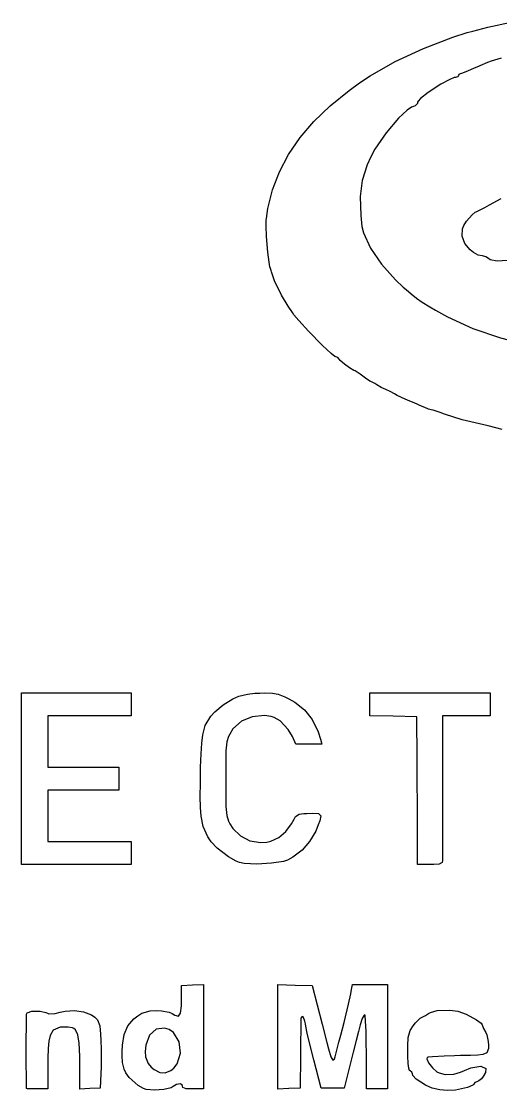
# Model space of a CAD drawing. Extents: x 217 to 1786, y 3 to 614.
# Drawn here: x 643 to 914, y 3 to 608 of the extents above; entities that cross this region are included whole.
import ezdxf

# ---------------------------------------------------------------- set-up
doc = ezdxf.new("R2010")
doc.units = 0

msp = doc.modelspace()

# ---------------------------------------------------------------- linework, layer by layer
for p, q in [((906.58487, 604.322365), (921.496432, 607.660689)), ((870.384365, 592.369597), (886.919186, 598.732509)), ((886.919186, 598.732509), (895, 601.320485)), ((895, 601.320485), (898.198604, 602.216656)), ((898.198604, 602.216656), (906.58487, 604.322365)), ((854.381641, 584.904414), (870.384365, 592.369597)), ((914.191311, 586.909296), (908.473912, 585.131147)), ((840.146637, 576.913372), (854.381641, 584.904414)), ((902.124783, 582.523177), (897.222665, 580.363055)), ((906.5, 584.394312), (902.124783, 582.523177)), ((908.473912, 585.131147), (906.5, 584.394312)), ((834.078163, 572.900782), (840.146637, 576.913372)), ((885.140325, 574.892585), (880.120952, 572.143184)), ((887.570772, 575.863961), (885.140325, 574.892585)), ((888.368034, 575.997139), (887.570772, 575.863961)), ((889.52061, 576.290889), (888.368034, 575.997139)), ((890, 576.997139), (889.52061, 576.290889)), ((890.28572, 577.703389), (890, 576.997139)), ((890.972665, 577.997139), (890.28572, 577.703389)), ((891.766747, 578.183825), (890.972665, 577.997139)), ((895.096825, 579.444414), (891.766747, 578.183825)), ((897.222665, 580.363055), (895.096825, 579.444414)), ((817.588758, 559.936951), (828.219368, 568.619169)), ((828.219368, 568.619169), (834.078163, 572.900782)), ((880.120952, 572.143184), (872.869318, 567.381563)), ((867.20282, 562.489806), (867, 561.966303)), ((868.682162, 564.085705), (867.20282, 562.489806)), ((872.869318, 567.381563), (868.682162, 564.085705)), ((808.377618, 551.05259), (817.588758, 559.936951)), ((861.023525, 557.462171), (856.253893, 552.935151)), ((863.580122, 559.208655), (861.023525, 557.462171)), ((864.595483, 559.61046), (863.580122, 559.208655)), ((865.559697, 559.983303), (864.595483, 559.61046)), ((866.820464, 561.218549), (865.559697, 559.983303)), ((867, 561.966303), (866.820464, 561.218549)), ((800.550147, 541.913897), (808.377618, 551.05259)), ((856.253893, 552.935151), (849.21338, 544.59853)), ((849.21338, 544.59853), (842.880583, 535.392224)), ((794.070541, 532.468685), (800.550147, 541.913897)), ((788.902999, 522.664765), (794.070541, 532.468685)), ((842.880583, 535.392224), (840.486169, 531.06279)), ((838.407478, 526.516328), (835.584828, 517.774218)), ((840.486169, 531.06279), (838.407478, 526.516328)), ((785.011719, 512.449948), (788.902999, 522.664765)), ((835.584828, 517.774218), (834.428715, 508.602573)), ((782.360899, 501.772047), (785.011719, 512.449948)), ((834.428715, 508.602573), (834.803411, 497.924648)), ((901.673484, 500.655759), (904.947726, 502.347906)), ((904.947726, 502.347906), (907.660467, 503.840027)), ((907.660467, 503.840027), (914.253387, 507.518333)), ((781.398335, 495.170189), (781.489473, 496.243132)), ((781.489473, 496.243132), (782.360899, 501.772047)), ((834.803411, 497.924648), (835.522398, 491.684347)), ((894.631771, 494.610951), (897.792506, 498.25167)), ((897.792506, 498.25167), (899.558402, 499.773648)), ((899.558402, 499.773648), (900.097559, 499.997139)), ((900.097559, 499.997139), (900.382466, 500.075573)), ((900.382466, 500.075573), (901.673484, 500.655759)), ((781.358121, 492.14808), (781.398335, 495.170189)), ((781.597024, 486.115801), (781.358121, 492.14808)), ((835.522398, 491.684347), (836.388884, 488.011386)), ((892.189435, 486.20804), (892.370877, 490.346785)), ((892.370877, 490.346785), (893.122186, 492.31288)), ((893.122186, 492.31288), (894.631771, 494.610951)), ((782.317481, 477.210454), (781.597024, 486.115801)), ((836.388884, 488.011386), (840.307848, 479.514515)), ((893.655078, 482.113709), (892.189435, 486.20804)), ((840.307848, 479.514515), (846.568425, 470.324247)), ((896.63042, 478.44758), (893.655078, 482.113709)), ((898.641297, 476.895025), (896.63042, 478.44758)), ((783.028739, 471.498081), (782.317481, 477.210454)), ((901.285225, 475.562015), (898.641297, 476.895025)), ((903.627555, 475.003728), (901.285225, 475.562015)), ((905.495827, 474.55845), (903.627555, 475.003728)), ((907, 473.497139), (905.495827, 474.55845)), ((908.056975, 472.773547), (907, 473.497139)), ((911.941245, 472.036701), (908.056975, 472.773547)), ((920.350775, 472.645231), (911.941245, 472.036701)), ((783.528361, 468.841578), (783.028739, 471.498081)), ((783.774619, 467.997139), (783.528361, 468.841578)), ((784.204737, 466.790889), (783.774619, 467.997139)), ((784.46279, 465.997139), (784.204737, 466.790889)), ((786.119503, 460.940865), (784.46279, 465.997139)), ((846.568425, 470.324247), (854.482966, 461.450023)), ((789.969858, 452.937365), (786.119503, 460.940865)), ((854.482966, 461.450023), (858.845583, 457.446878)), ((858.845583, 457.446878), (860.559374, 455.985245)), ((860.559374, 455.985245), (863.327646, 453.627775)), ((863.327646, 453.627775), (866.325875, 451.150548)), ((793.802323, 446.62531), (789.969858, 452.937365)), ((866.325875, 451.150548), (869.552527, 448.828885)), ((869.552527, 448.828885), (873.830527, 446.238244)), ((796.189606, 442.997139), (793.802323, 446.62531)), ((797.095642, 441.747525), (796.189606, 442.997139)), ((799.767022, 438.506864), (797.095642, 441.747525)), ((873.830527, 446.238244), (877.022581, 444.368034)), ((877.022581, 444.368034), (883.801736, 440.626966)), ((805.222469, 432.503378), (799.767022, 438.506864)), ((883.801736, 440.626966), (898.259519, 434.023641)), ((813.240351, 424.357132), (805.222469, 432.503378)), ((898.259519, 434.023641), (913.752186, 428.649101)), ((818.178659, 419.800465), (813.240351, 424.357132)), ((913.752186, 428.649101), (930.082436, 424.571792)), ((820.259022, 418.213311), (818.178659, 419.800465)), ((820.795673, 417.997139), (820.259022, 418.213311)), ((821.810951, 417.578234), (820.795673, 417.997139)), ((822.70031, 416.571081), (821.810951, 417.578234)), ((823.263377, 415.888754), (822.70031, 416.571081)), ((825.581385, 413.879025), (823.263377, 415.888754)), ((828.534487, 411.709964), (825.581385, 413.879025)), ((830.977798, 410.222491), (828.534487, 411.709964)), ((831.650505, 409.997139), (830.977798, 410.222491)), ((832.167479, 409.76042), (831.650505, 409.997139)), ((834.484944, 408.161983), (832.167479, 409.76042)), ((836, 406.997139), (834.484944, 408.161983)), ((837.526106, 405.832295), (836, 406.997139)), ((839.918185, 404.233858), (837.526106, 405.832295)), ((840.489534, 403.997139), (839.918185, 404.233858)), ((840.971447, 403.849679), (840.489534, 403.997139)), ((842.759617, 402.853956), (840.971447, 403.849679)), ((843.84563, 402.128335), (842.759617, 402.853956)), ((846.454654, 400.584539), (843.84563, 402.128335)), ((849, 399.497139), (846.454654, 400.584539)), ((851.5, 398.459871), (849, 399.497139)), ((854, 397.036608), (851.5, 398.459871)), ((855.444141, 396.189882), (854, 397.036608)), ((859.973047, 394.019883), (855.444141, 396.189882)), ((862.5, 392.963882), (859.973047, 394.019883)), ((865.026953, 391.940092), (862.5, 392.963882)), ((869.555859, 389.987599), (865.026953, 391.940092)), ((871, 389.299378), (869.555859, 389.987599)), ((873.126996, 388.386564), (871, 389.299378)), ((874.730199, 388.0033), (873.126996, 388.386564)), ((875.702589, 387.812071), (874.730199, 388.0033)), ((879.698683, 386.533673), (875.702589, 387.812071)), ((882.230199, 385.603961), (879.698683, 386.533673)), ((892.071718, 382.314129), (882.230199, 385.603961)), ((902, 380.017686), (892.071718, 382.314129)), ((906.79375, 378.975061), (902, 380.017686)), ((912, 377.637876), (906.79375, 378.975061)), ((914.766797, 376.947479), (912, 377.637876)), ((643, 179.497139), (643, 227.997139)), ((643, 227.997139), (674, 227.997139)), ((674, 227.997139), (705, 227.997139)), ((705, 227.997139), (705, 221.497139)), ((757.102598, 221.238091), (762.542591, 224.572114)), ((762.542591, 224.572114), (765.934099, 226.077712)), ((765.934099, 226.077712), (770.829239, 227.327306)), ((770.829239, 227.327306), (775.036082, 227.71901)), ((775.036082, 227.71901), (777.698055, 227.841898)), ((777.698055, 227.841898), (780.658674, 227.939306)), ((780.658674, 227.939306), (784.95444, 227.872109)), ((784.95444, 227.872109), (788.223785, 227.232292)), ((788.223785, 227.232292), (791.835757, 225.751931)), ((791.835757, 225.751931), (794.198055, 224.612819)), ((794.198055, 224.612819), (797.505368, 222.800923)), ((840, 221.526164), (840, 227.997139)), ((840, 227.997139), (874, 227.997139)), ((874, 227.997139), (908, 227.997139)), ((908, 227.997139), (908, 221.497139)), ((705, 221.497139), (705, 214.997139)), ((752.389188, 217.329729), (757.102598, 221.238091)), ((797.505368, 222.800923), (803.049924, 218.471087)), ((803.049924, 218.471087), (807.366454, 212.945465)), ((840, 215.055189), (840, 221.526164)), ((908, 221.497139), (908, 214.997139)), ((681.5, 214.997139), (658, 214.997139)), ((658, 214.997139), (658, 200.497139)), ((705, 214.997139), (681.5, 214.997139)), ((746.898086, 209.531018), (750.075612, 214.786947)), ((750.075612, 214.786947), (752.389188, 217.329729)), ((767.357586, 211.965572), (762.587384, 207.561205)), ((773.382321, 214.504216), (767.357586, 211.965572)), ((780.435036, 215.081672), (773.382321, 214.504216)), ((784.276087, 214.605123), (780.435036, 215.081672)), ((785.893113, 214.11959), (784.276087, 214.605123)), ((789.241153, 212.136072), (785.893113, 214.11959)), ((793.881365, 207.264754), (789.241153, 212.136072)), ((807.366454, 212.945465), (810.693435, 205.91878)), ((853.25, 214.776164), (840, 215.055189)), ((866.5, 214.497139), (853.25, 214.776164)), ((866.717461, 190.497139), (866.5, 214.497139)), ((894.478691, 214.997139), (880.957381, 214.997139)), ((880.957381, 214.997139), (881.000414, 175.247139)), ((908, 214.997139), (894.478691, 214.997139)), ((745.515831, 204.261474), (746.898086, 209.531018)), ((762.587384, 207.561205), (760.743533, 204.689207)), ((796.201633, 203.247139), (793.881365, 207.264754)), ((810.693435, 205.91878), (812.060368, 201.747139)), ((658, 200.497139), (658, 185.997139)), ((744.571365, 193.54472), (744.943546, 199.555051)), ((744.943546, 199.555051), (745.515831, 204.261474)), ((759.106702, 200.20664), (758.655788, 195.137195)), ((760.04072, 203.283612), (759.106702, 200.20664)), ((760.743533, 204.689207), (760.04072, 203.283612)), ((798.093589, 198.997139), (796.201633, 203.247139)), ((812.060368, 201.747139), (812.860389, 198.997139)), ((744.331344, 185.931172), (744.571365, 193.54472)), ((758.655788, 195.137195), (758.52946, 188.84505)), ((805.476989, 198.997139), (798.093589, 198.997139)), ((812.860389, 198.997139), (805.476989, 198.997139)), ((758.52946, 188.84505), (758.505145, 183.00383)), ((866.804465, 179.777803), (866.717461, 190.497139)), ((658, 185.997139), (678, 185.997139)), ((678, 185.997139), (698, 185.997139)), ((698, 185.997139), (698, 179.497139)), ((744.170749, 176.980314), (744.239661, 181.429657)), ((744.239661, 181.429657), (744.331344, 185.931172)), ((758.505145, 183.00383), (758.502763, 179.497139)), ((643, 130.997139), (643, 179.497139)), ((698, 179.497139), (698, 172.997139)), ((744.145455, 169.336387), (744.170749, 176.980314)), ((758.502763, 179.497139), (758.504093, 175.964291)), ((758.504093, 175.964291), (758.526376, 170.08923)), ((866.912031, 162.766792), (866.804465, 179.777803)), ((678, 172.997139), (658, 172.997139)), ((658, 172.997139), (658, 158.497139)), ((698, 172.997139), (678, 172.997139)), ((744.304686, 163.152384), (744.145455, 169.336387)), ((758.526376, 170.08923), (758.652301, 163.77366)), ((881.000414, 175.247139), (881.008616, 167.21628)), ((758.652301, 163.77366), (759.11451, 158.671212)), ((881.008616, 167.21628), (881.020708, 152.676826)), ((658, 158.497139), (658, 143.997139)), ((744.689823, 158.172604), (744.304686, 163.152384)), ((745.781633, 152.401502), (744.689823, 158.172604)), ((759.11451, 158.671212), (760.082976, 155.485477)), ((797.106095, 156.497139), (798.031776, 158.141972)), ((798.031776, 158.141972), (800.048981, 159.362469)), ((800.048981, 159.362469), (802.579107, 159.692194)), ((802.579107, 159.692194), (804.396789, 159.801161)), ((804.396789, 159.801161), (807.29949, 159.929668)), ((807.29949, 159.929668), (810.963216, 159.727548)), ((810.963216, 159.727548), (812.230412, 158.450717)), ((812.230412, 158.450717), (811.651927, 155.54414)), ((866.956486, 152.802583), (866.912031, 162.766792)), ((748.414301, 146.534925), (745.781633, 152.401502)), ((760.082976, 155.485477), (760.814979, 153.971951)), ((760.814979, 153.971951), (762.459391, 151.30583)), ((762.459391, 151.30583), (766.78855, 147.043933)), ((792.400706, 149.486664), (795.728198, 153.909493)), ((795.728198, 153.909493), (797.106095, 156.497139)), ((810.842694, 153.306247), (809.402228, 149.849002)), ((811.651927, 155.54414), (810.842694, 153.306247)), ((866.967461, 148.747139), (866.956486, 152.802583)), ((881.020708, 152.676826), (881.025663, 143.782515)), ((750.328143, 143.809831), (748.414301, 146.534925)), ((766.78855, 147.043933), (772.221858, 144.349491)), ((784.030279, 144.128577), (788.446985, 146.180862)), ((788.446985, 146.180862), (792.400706, 149.486664)), ((809.402228, 149.849002), (805.95729, 143.838043)), ((867, 130.997139), (866.967461, 148.747139)), ((658, 143.997139), (681.5, 143.997139)), ((681.5, 143.997139), (705, 143.997139)), ((705, 143.997139), (705, 137.497139)), ((753.672861, 140.209878), (750.328143, 143.809831)), ((760.148526, 135.17087), (753.672861, 140.209878)), ((772.221858, 144.349491), (778.419758, 143.390893)), ((778.419758, 143.390893), (781.699319, 143.615157)), ((781.699319, 143.615157), (784.030279, 144.128577)), ((805.95729, 143.838043), (801.681072, 138.941009)), ((881.025663, 143.782515), (881.026843, 139.133247)), ((881.026843, 139.133247), (881.026222, 135.709175)), ((705, 137.497139), (705, 130.997139)), ((764.458029, 132.771401), (760.148526, 135.17087)), ((793.5, 133.445762), (791.254379, 132.689713)), ((796.478445, 135.048961), (793.5, 133.445762)), ((801.681072, 138.941009), (796.478445, 135.048961)), ((881.021724, 133.247139), (880.842135, 132.002476)), ((881.023714, 133.682564), (881.021724, 133.247139)), ((881.026222, 135.709175), (881.023714, 133.682564)), ((674, 130.997139), (643, 130.997139)), ((705, 130.997139), (674, 130.997139)), ((766.358499, 132.044579), (764.458029, 132.771401)), ((768.915458, 131.536464), (766.358499, 132.044579)), ((776.161997, 131.179002), (768.915458, 131.536464)), ((784.363654, 131.602413), (776.161997, 131.179002)), ((791.254379, 132.689713), (784.363654, 131.602413)), ((874, 130.997139), (867, 130.997139)), ((876.191823, 131.006989), (874, 130.997139)), ((879.110635, 131.150865), (876.191823, 131.006989)), ((880.842135, 132.002476), (879.110635, 131.150865)), ((733.5, 62.497139), (739.75, 62.794856)), ((733.5, 54.080474), (733.5, 62.497139)), ((739.75, 62.794856), (746, 63.092574)), ((746, 63.092574), (746, 33.544856)), ((788, 33.485634), (788, 63.069563)), ((788, 63.069563), (797.688916, 62.783351)), ((797.688916, 62.783351), (807.377833, 62.497139)), ((807.377833, 62.497139), (810.187453, 51.497139)), ((829.681991, 60.247139), (830.226999, 62.997139)), ((830.226999, 62.997139), (840.113499, 62.997139)), ((840.113499, 62.997139), (850, 62.997139)), ((850, 62.997139), (850, 33.497139)), ((827.867069, 51.928014), (829.174722, 57.784657)), ((829.174722, 57.784657), (829.681991, 60.247139)), ((667.719225, 48.034567), (673.096566, 48.422497)), ((673.096566, 48.422497), (678.128291, 47.703015)), ((733.017938, 46.823135), (733.458, 50.953465)), ((733.458, 50.953465), (733.5, 54.080474)), ((810.187453, 51.497139), (812.944689, 40.717451)), ((825.376257, 41.6642), (827.867069, 51.928014)), ((877.996115, 48.321248), (885.264466, 48.632272)), ((885.264466, 48.632272), (889.78001, 47.918741)), ((645.643662, 25.060396), (645.844771, 46.247139)), ((645.844771, 46.247139), (646.266066, 47.107667)), ((646.266066, 47.107667), (648.850555, 47.919398)), ((648.850555, 47.919398), (651.416631, 47.997139)), ((651.416631, 47.997139), (653.51972, 47.906655)), ((653.51972, 47.906655), (656.892472, 47.295666)), ((656.892472, 47.295666), (657.746724, 46.850415)), ((657.746724, 46.850415), (658.597382, 46.393794)), ((658.597382, 46.393794), (662.04333, 46.661668)), ((662.04333, 46.661668), (664.985969, 47.413166)), ((664.985969, 47.413166), (667.719225, 48.034567)), ((678.128291, 47.703015), (682.542337, 45.915022)), ((682.542337, 45.915022), (684.432711, 44.632492)), ((684.432711, 44.632492), (686.087764, 43.101112)), ((686.087764, 43.101112), (687.315771, 39.631842)), ((703.164414, 39.700357), (706.525561, 43.632216)), ((706.525561, 43.632216), (708.734366, 45.37165)), ((708.734366, 45.37165), (711.058803, 46.83985)), ((711.058803, 46.83985), (715.768668, 48.1652)), ((715.768668, 48.1652), (719.161626, 48.305868)), ((719.161626, 48.305868), (722.197202, 48.231567)), ((722.197202, 48.231567), (726.628164, 47.391123)), ((726.628164, 47.391123), (728.221989, 46.587342)), ((728.221989, 46.587342), (729.742307, 45.678337)), ((729.742307, 45.678337), (731.871875, 45.196081)), ((731.871875, 45.196081), (733.017938, 46.823135)), ((800.951044, 42.747139), (800.937106, 41.927779)), ((801.057885, 43.952633), (800.951044, 42.747139)), ((801.623617, 44.987137), (801.057885, 43.952633)), ((802.436563, 44.358219), (801.623617, 44.987137)), ((803.230099, 42.272148), (802.436563, 44.358219)), ((835.716139, 43.824806), (834.594242, 40.202667)), ((836.708915, 45.81547), (835.716139, 43.824806)), ((837.110376, 45.997139), (836.708915, 45.81547)), ((837.289647, 45.570426), (837.110376, 45.997139)), ((837.607743, 42.410236), (837.289647, 45.570426)), ((837.848048, 36.737718), (837.607743, 42.410236)), ((865.822656, 41.427504), (868.486719, 44.021385)), ((868.486719, 44.021385), (869.5, 44.601202)), ((869.5, 44.601202), (871.366282, 45.444759)), ((871.366282, 45.444759), (873.044791, 46.584695)), ((873.044791, 46.584695), (874.235627, 47.305823)), ((874.235627, 47.305823), (877.996115, 48.321248)), ((889.78001, 47.918741), (894.360116, 46.304908)), ((894.360116, 46.304908), (900.348779, 43.165881)), ((900.348779, 43.165881), (902.842547, 41.108861)), ((660.916357, 37.243981), (659.20259, 34.244187)), ((664.923661, 38.850244), (660.916357, 37.243981)), ((667.831787, 38.981826), (664.923661, 38.850244)), ((669.349782, 38.916303), (667.831787, 38.981826)), ((671.936934, 38.50585), (669.349782, 38.916303)), ((672.687439, 38.211474), (671.936934, 38.50585)), ((673.537451, 37.44412), (672.687439, 38.211474)), ((674.818731, 34.665657), (673.537451, 37.44412)), ((687.315771, 39.631842), (687.727981, 34.907907)), ((701.080384, 34.859025), (703.164414, 39.700357)), ((719.099612, 37.743593), (715.397998, 34.337754)), ((723.87388, 38.409617), (719.099612, 37.743593)), ((726.49941, 37.564443), (723.87388, 38.409617)), ((728.95144, 35.866427), (726.49941, 37.564443)), ((800.889265, 38.406441), (800.782969, 29.663741)), ((800.937106, 41.927779), (800.889265, 38.406441)), ((803.536268, 40.747139), (803.230099, 42.272148)), ((803.753362, 39.566841), (803.536268, 40.747139)), ((804.615632, 35.633003), (803.753362, 39.566841)), ((812.944689, 40.717451), (815.628364, 30.247139)), ((823.521069, 34.497139), (825.376257, 41.6642)), ((833.566069, 36.438209), (832.251128, 31.385035)), ((834.594242, 40.202667), (833.566069, 36.438209)), ((837.981923, 29.228901), (837.848048, 36.737718)), ((861.692416, 33.027692), (862.820366, 37.135282)), ((862.820366, 37.135282), (864.5, 39.732921)), ((864.5, 39.732921), (865.822656, 41.427504)), ((902.842547, 41.108861), (903.40557, 40.223355)), ((903.40557, 40.223355), (904.27956, 38.26984)), ((904.27956, 38.26984), (905.50124, 35.997139)), ((658.536551, 31.094334), (658.165433, 26.840818)), ((659.20259, 34.244187), (658.536551, 31.094334)), ((675.601791, 29.85998), (674.818731, 34.665657)), ((687.727981, 34.907907), (687.922698, 31.403569)), ((687.922698, 31.403569), (688.1074, 26.537557)), ((700.115667, 28.741633), (701.080384, 34.859025)), ((715.397998, 34.337754), (713.29335, 28.674522)), ((732.150492, 30.622693), (728.95144, 35.866427)), ((732.920553, 24.211274), (732.150492, 30.622693)), ((746, 33.544856), (746, 3.997139)), ((788, 3.901704), (788, 33.485634)), ((806.683235, 27.044991), (804.615632, 35.633003)), ((815.628364, 30.247139), (816.551583, 26.763167)), ((821.077643, 25.216743), (822.446477, 30.436787)), ((822.446477, 30.436787), (823.521069, 34.497139)), ((832.251128, 31.385035), (830.595781, 24.86404)), ((850, 33.497139), (850, 3.997139)), ((861.511181, 28.405218), (861.692416, 33.027692)), ((905.50124, 35.997139), (906.072896, 34.653134)), ((906.072896, 34.653134), (906.863599, 30.800395)), ((906.863599, 30.800395), (906.985258, 28.766191)), ((645.91297, 4.247139), (645.643662, 25.060396)), ((658.165433, 26.840818), (658.015301, 21.32621)), ((675.95876, 22.584436), (675.601791, 29.85998)), ((688.1074, 26.537557), (688.148588, 16.463974)), ((700.003738, 25.089855), (700.115667, 28.741633)), ((700.025217, 22.690613), (700.003738, 25.089855)), ((713.29335, 28.674522), (713.003738, 25.147139)), ((713.003738, 25.147139), (713.108198, 22.199426)), ((731.07484, 18.187276), (732.920553, 24.211274)), ((800.782969, 29.663741), (800.701044, 22.497139)), ((808.347541, 20.497139), (806.683235, 27.044991)), ((816.551583, 26.763167), (818.015038, 22.084587)), ((820.480491, 22.903218), (821.077643, 25.216743)), ((830.595781, 24.86404), (829.623694, 20.997139)), ((838, 24.997139), (837.981923, 29.228901)), ((838, 3.997139), (838, 24.997139)), ((861.5, 25.080472), (861.511181, 28.405218)), ((861.51707, 22.489821), (861.5, 25.080472)), ((906.130245, 24.409091), (903.81372, 23.478878)), ((906.975934, 26.854963), (906.130245, 24.409091)), ((906.985258, 28.766191), (906.975934, 26.854963)), ((658.015301, 21.32621), (658, 18.046799)), ((676, 17.882135), (675.95876, 22.584436)), ((700.221759, 18.961723), (700.025217, 22.690613)), ((701.058098, 15.138243), (700.221759, 18.961723)), ((713.108198, 22.199426), (714.594451, 18.370299)), ((714.594451, 18.370299), (716.4, 16.397139)), ((729.112701, 15.80653), (731.07484, 18.187276)), ((800.701044, 22.497139), (800.5, 4.497139)), ((812.5, 4.497139), (808.347541, 20.497139)), ((818.015038, 22.084587), (819.093045, 20.244832)), ((819.093045, 20.244832), (819.935836, 20.98751)), ((819.935836, 20.98751), (820.315974, 22.247139)), ((820.315974, 22.247139), (820.480491, 22.903218)), ((829.623694, 20.997139), (825.484463, 4.497139)), ((861.659961, 18.459769), (861.51707, 22.489821)), ((861.961914, 15.842842), (861.659961, 18.459769)), ((872.466402, 21.799738), (872.251847, 21.095318)), ((872.251847, 21.095318), (873.186242, 18.758277)), ((872.905327, 21.945301), (872.466402, 21.799738)), ((875.368189, 22.23489), (872.905327, 21.945301)), ((873.186242, 18.758277), (875.324372, 15.98141)), ((882.079762, 22.60604), (875.368189, 22.23489)), ((887.830469, 22.765122), (882.079762, 22.60604)), ((891.294364, 22.82803), (887.830469, 22.765122)), ((896.919853, 22.954767), (891.294364, 22.82803)), ((901.011821, 23.146292), (896.919853, 22.954767)), ((903.81372, 23.478878), (901.011821, 23.146292)), ((658, 18.046799), (658, 3.997139)), ((676, 3.897331), (676, 17.882135)), ((688, 12.497139), (687.5, 4.497139)), ((688.148588, 16.463974), (688, 12.497139)), ((702.09923, 13.065945), (701.058098, 15.138243)), ((704.012573, 10.411226), (702.09923, 13.065945)), ((716.4, 16.397139), (718.01169, 14.964402)), ((718.01169, 14.964402), (721.168708, 13.265891)), ((721.168708, 13.265891), (724.299895, 13.120422)), ((724.299895, 13.120422), (727.480432, 14.524501)), ((727.480432, 14.524501), (729.112701, 15.80653)), ((862.439805, 14.49279), (861.961914, 15.842842)), ((862.75, 14.247139), (862.439805, 14.49279)), ((863.632812, 13.551672), (862.75, 14.247139)), ((864, 12.464697), (863.632812, 13.551672)), ((864.278819, 11.614488), (864, 12.464697)), ((875.324372, 15.98141), (877.929117, 13.722044)), ((877.929117, 13.722044), (879.176118, 13.085589)), ((879.176118, 13.085589), (882.530251, 12.222813)), ((882.530251, 12.222813), (887.430932, 12.410123)), ((887.430932, 12.410123), (891.208516, 13.581921)), ((891.208516, 13.581921), (893.404083, 14.497139)), ((893.404083, 14.497139), (897.136577, 15.940122)), ((897.136577, 15.940122), (902.75058, 16.934137)), ((902.75058, 16.934137), (905.48272, 15.606646)), ((905.341835, 13.232704), (904.088655, 11.050291)), ((905.48272, 15.606646), (905.341835, 13.232704)), ((709.001415, 5.953371), (704.012573, 10.411226)), ((730.622195, 6.536322), (728.877042, 5.385863)), ((732.969496, 6.865446), (730.622195, 6.536322)), ((733.871718, 6.143341), (732.969496, 6.865446)), ((734, 5.497139), (733.871718, 6.143341)), ((866.243285, 9.46984), (864.278819, 11.614488)), ((871.376609, 6.090501), (866.243285, 9.46984)), ((875.221789, 4.466863), (871.376609, 6.090501)), ((898.122699, 6.073599), (895.175, 4.81677)), ((898.713735, 6.693527), (898.122699, 6.073599)), ((899.410945, 7.614203), (898.713735, 6.693527)), ((900.384748, 7.997139), (899.410945, 7.614203)), ((901.662654, 8.523927), (900.384748, 7.997139)), ((903.091007, 9.79046), (901.662654, 8.523927)), ((904.088655, 11.050291), (903.091007, 9.79046)), ((646.4202, 4.150069), (645.91297, 4.247139)), ((649.663445, 4.016866), (646.4202, 4.150069)), ((652, 3.997139), (649.663445, 4.016866)), ((658, 3.997139), (652, 3.997139)), ((681.75, 4.197235), (676, 3.897331)), ((687.5, 4.497139), (681.75, 4.197235)), ((711.947471, 4.2659), (709.001415, 5.953371)), ((713.588373, 3.742826), (711.947471, 4.2659)), ((718.241235, 3.328773), (713.588373, 3.742826)), ((723.437291, 3.672514), (718.241235, 3.328773)), ((727.63468, 4.672049), (723.437291, 3.672514)), ((728.877042, 5.385863), (727.63468, 4.672049)), ((734.28125, 4.770576), (734, 5.497139)), ((736.050781, 4.164131), (734.28125, 4.770576)), ((738.402344, 4.013741), (736.050781, 4.164131)), ((740, 3.997139), (738.402344, 4.013741)), ((746, 3.997139), (740, 3.997139)), ((794.25, 4.199422), (788, 3.901704)), ((800.5, 4.497139), (794.25, 4.199422)), ((818.992232, 4.497139), (812.5, 4.497139)), ((825.484463, 4.497139), (818.992232, 4.497139)), ((844, 3.997139), (838, 3.997139)), ((850, 3.997139), (844, 3.997139)), ((879.469303, 3.50371), (875.221789, 4.466863)), ((883.67371, 3.064035), (879.469303, 3.50371)), ((888.321777, 3.367491), (883.67371, 3.064035)), ((895.175, 4.81677), (888.321777, 3.367491))]:
    msp.add_line(p, q)

doc.saveas('drawing.dxf')
